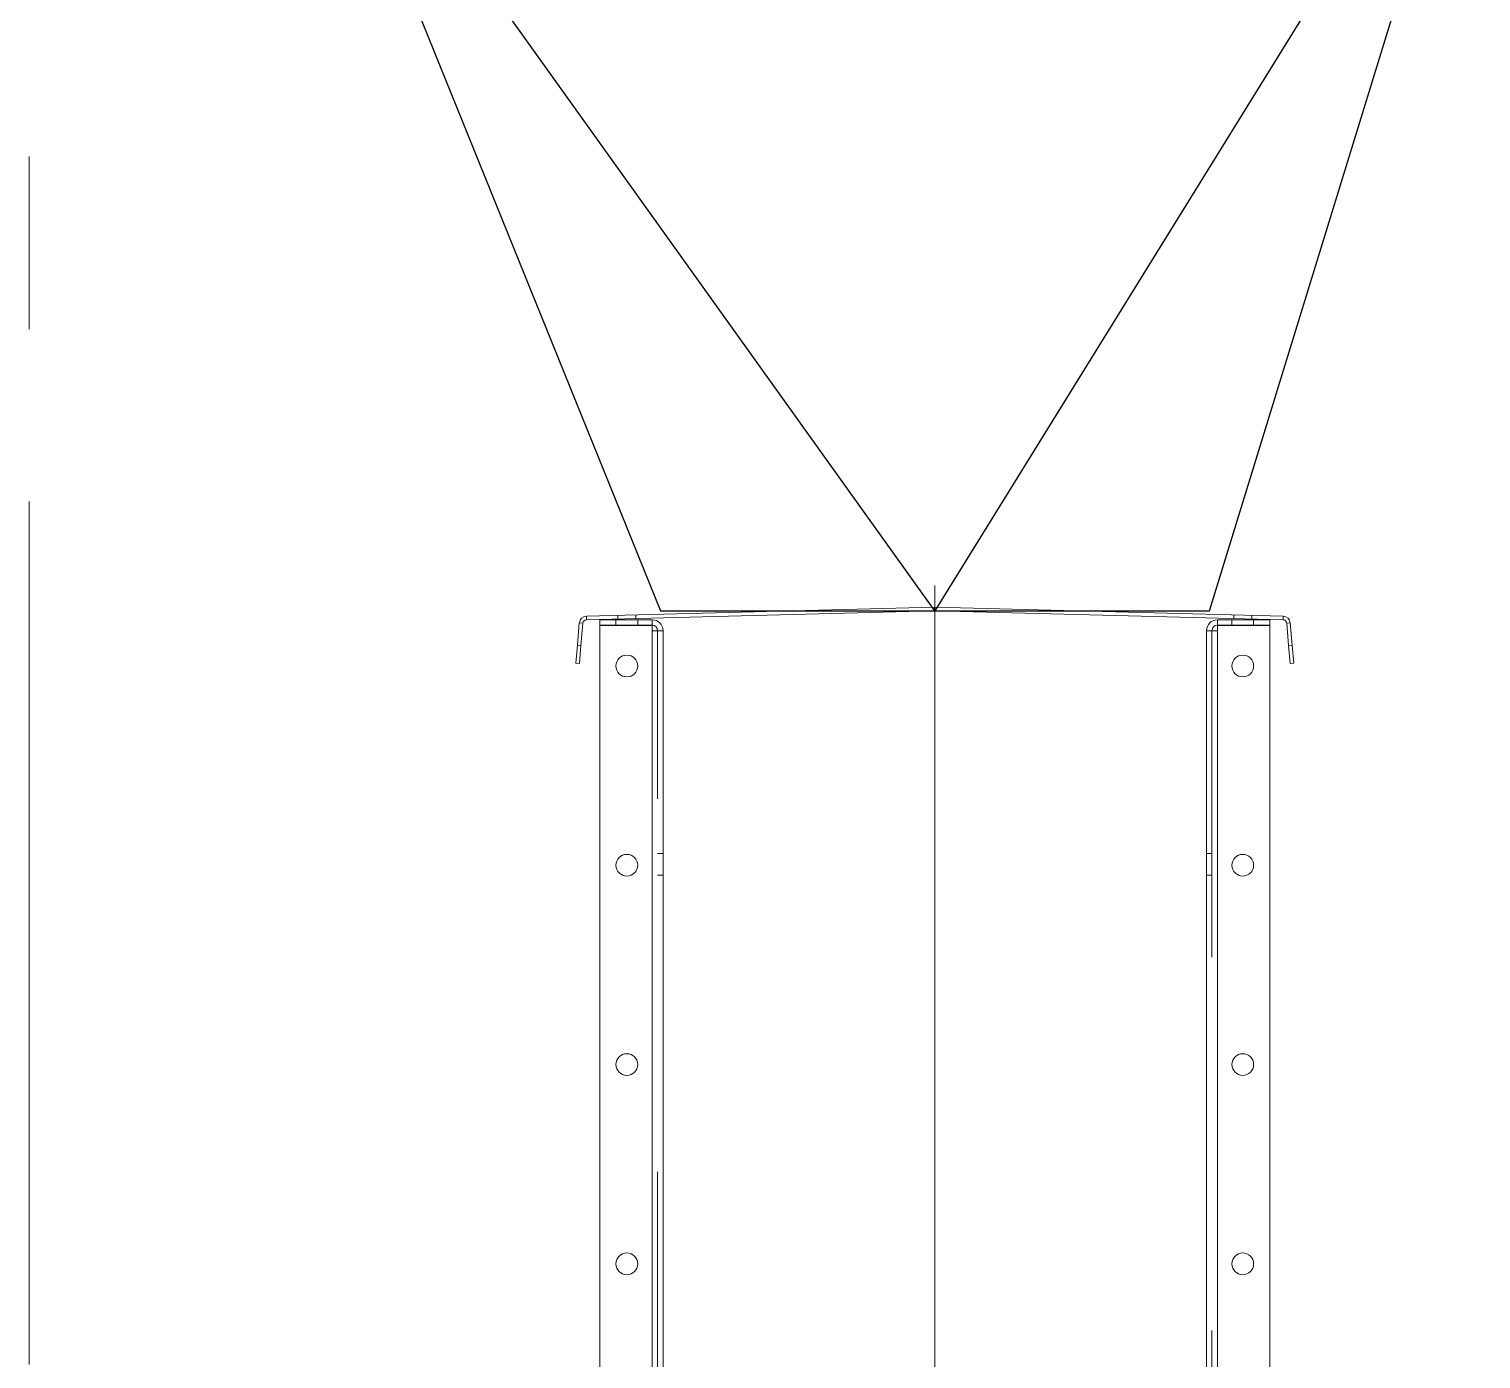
# Model space of a CAD drawing. Header units: millimetres. Extents: x 3220 to 226993, y 817 to 176024.
# Drawn here: x 170308 to 171110, y 159831 to 160565 of the extents above; entities that cross this region are included whole.
import ezdxf

# ---------------------------------------------------------------- set-up
doc = ezdxf.new("R2010")
doc.units = ezdxf.units.MM
doc.linetypes.add('AXES', pattern=[50.8, 31.75, -6.35, 6.35, -6.35])
doc.linetypes.add('DASHED', pattern=[15, 7, -8])
doc.layers.add('Axe', color=1, linetype='AXES', lineweight=9)
for name, color, linetype, lineweight, true_color in [('Mittellinie(DIN)', 7, 'Continuous', 25, 0x3f3f3f), ('Sichtbare Kanten(DIN)', 7, 'Continuous', 50, 0x3f3f3f), ('Sichtbare tangentiale Kanten(DIN)', 7, 'Continuous', 50, 0x3f3f3f), ('Verdeckte Kanten(DIN)', 7, 'DASHED', 35, 0x3f3f3f)]:
    doc.layers.add(name, color=color, linetype=linetype, lineweight=lineweight, true_color=true_color)

# ---------------------------------------------------------------- blocks, each defined once
blk = doc.blocks.new('section 1-2')
at = {"layer": 'Axe', "ltscale": 15}
blk.add_line((21000, -500), (21000, 33323.92), dxfattribs=at)
blk = doc.blocks.new('174 GAINE')
at = {"layer": 'Mittellinie(DIN)', "color": 1, "lineweight": 0, "ltscale": 23.990969}
blk.add_line((0, 514), (0, -15), dxfattribs=at)
at = {"layer": 'Sichtbare Kanten(DIN)', "color": 30, "lineweight": 0}
for p, q in [((-0.1, 502.03), (-192.35, 497)), ((-0.05, 500.03), (-192.3, 495)), ((192.3, 495), (0.05, 500.03)), ((192.35, 497), (0.1, 502.03)), ((-196.23, 493.35), (-197.3, 481.07)), ((-194.24, 493.17), (-195.31, 480.9)), ((-185, 495), (-156, 495)), ((-185, 495), (-185, 492)), ((-185, 492), (-156, 492)), ((-185, 491.9), (-156, 491.9)), ((-185, 491.9), (-185, 7.1)), ((-156, 495), (-156, 492)), ((-156, 491.9), (-156, 489)), ((-156, 489), (-150, 489)), ((-150, 489), (-150, 10)), ((156, 489), (150, 489)), ((150, 10), (150, 489)), ((156, 495), (185, 495)), ((156, 495), (156, 492)), ((156, 492), (185, 492)), ((156, 489), (156, 491.9)), ((156, 491.9), (185, 491.9)), ((185, 495), (185, 492)), ((185, 7.1), (185, 491.9)), ((195.31, 480.9), (194.24, 493.17)), ((197.3, 481.07), (196.23, 493.35)), ((-198.18, 471.11), (-197.3, 481.07)), ((197.3, 481.07), (198.18, 471.11)), ((-195.31, 480.9), (-196.18, 470.94)), ((196.18, 470.94), (195.31, 480.9)), ((-198.18, 471.11), (-196.18, 470.94)), ((196.18, 470.94), (198.18, 471.11)), ((-156, 10), (-156, 7.1)), ((-156, 10), (-150, 10)), ((20, 16), (-20, 16)), ((-20, 16), (-20, 13.32)), ((-20, 13.32), (20, 13.32)), ((-20, 4), (-20, 13.32)), ((20, 13.32), (20, 16)), ((20, 13.32), (20, 4)), ((156, 10), (150, 10)), ((156, 7.1), (156, 10)), ((-156, 7.1), (-185, 7.1)), ((-185, 7), (-156, 7)), ((-185, 4), (-185, 7)), ((-185, 4), (-156, 4)), ((185, 4), (-185, 4)), ((-185, 0), (-185, 4)), ((-185, 0), (185, 0)), ((-156, 4), (-156, 7)), ((20, 4), (-20, 4)), ((185, 7.1), (156, 7.1)), ((156, 7), (185, 7)), ((156, 4), (156, 7)), ((156, 4), (185, 4)), ((185, 4), (185, 7)), ((185, 0), (185, 4))]:
    blk.add_line(p, q, dxfattribs=at)
for centre in [(-170, 469.5), (170, 469.5), (-170, 359.5), (170, 359.5), (-170, 249.5), (170, 249.5), (-170, 139.5), (170, 139.5), (-170, 29.5), (170, 29.5)]:
    blk.add_circle(centre, 6, dxfattribs=at)
for centre, radius, start, end in [((-192.24, 493), 4, 91.5, 175), ((0, 498.03), 4, 88.5, 91.5), ((0, 498.03), 2, 88.5, 91.5), ((192.24, 493), 4, 5, 88.5), ((-192.24, 493), 2, 91.5, 175), ((-156, 489), 6, 0, 90), ((-156, 489), 3, 0, 90), ((156, 489), 6, 90, 180), ((156, 489), 3, 90, 180), ((192.24, 493), 2, 5, 88.5), ((-156, 10), 6, 270, 0), ((-156, 10), 3, 270, 0), ((156, 10), 6, 180, 270), ((156, 10), 3, 180, 270)]:
    blk.add_arc(centre, radius, start, end, dxfattribs=at)
at = {"layer": 'Sichtbare tangentiale Kanten(DIN)', "color": 30, "lineweight": 0}
for p, q in [((-192.3, 495), (-192.35, 497)), ((-0.05, 500.03), (-0.1, 502.03)), ((0.05, 500.03), (0.1, 502.03)), ((192.3, 495), (192.35, 497)), ((-194.24, 493.17), (-196.23, 493.35)), ((-156, 10), (-156, 489)), ((156, 489), (156, 10)), ((194.24, 493.17), (196.23, 493.35)), ((-195.31, 480.9), (-197.3, 481.07)), ((197.3, 481.07), (195.31, 480.9))]:
    blk.add_line(p, q, dxfattribs=at)
at = {"layer": 'Verdeckte Kanten(DIN)', "color": 30, "lineweight": 0, "ltscale": 0.38097}
for p, q in [((-175, 495.45), (-175, 497.45)), ((-165, 495.71), (-165, 497.72)), ((165, 495.71), (165, 497.72)), ((175, 495.45), (175, 497.45))]:
    blk.add_line(p, q, dxfattribs=at)
at = {"layer": 'Verdeckte Kanten(DIN)', "color": 30, "lineweight": 0, "ltscale": 0.571309}
for p, q in [((-176, 492), (-176, 495)), ((-164, 492), (-164, 495)), ((164, 492), (164, 495)), ((176, 492), (176, 495)), ((-150, 366), (-153, 366)), ((150, 366), (153, 366)), ((-150, 354), (-153, 354)), ((150, 354), (153, 354)), ((-176, 7), (-176, 4)), ((-164, 7), (-164, 4)), ((164, 7), (164, 4)), ((176, 7), (176, 4))]:
    blk.add_line(p, q, dxfattribs=at)
at = {"layer": 'Verdeckte Kanten(DIN)', "color": 30, "lineweight": 0, "ltscale": 25.748535}
for p, q in [((-153, 10), (-153, 489)), ((153, 489), (153, 10))]:
    blk.add_line(p, q, dxfattribs=at)
at = {"layer": 'Verdeckte Kanten(DIN)', "color": 30, "lineweight": 0, "ltscale": 1.104296}
for p, q in [((-4.5, 11.9), (-8.6, 16)), ((4.5, 11.9), (8.6, 16))]:
    blk.add_line(p, q, dxfattribs=at)
at = {"layer": 'Verdeckte Kanten(DIN)', "color": 30, "lineweight": 0, "ltscale": 2.692601}
blk.add_line((-4.5, 11.9), (4.5, 11.9), dxfattribs=at)
at = {"layer": 'Verdeckte Kanten(DIN)', "color": 30, "lineweight": 0, "ltscale": 1.50461}
for p, q in [((-4.5, 4), (-4.5, 11.9)), ((4.5, 4), (4.5, 11.9))]:
    blk.add_line(p, q, dxfattribs=at)
at = {"layer": 'Verdeckte Kanten(DIN)', "color": 30, "lineweight": 0, "ltscale": 0.761779}
for p, q in [((-175, 0), (-175, 4)), ((-165, 0), (-165, 4)), ((-5, 0), (-5, 4)), ((5, 0), (5, 4)), ((165, 0), (165, 4)), ((175, 0), (175, 4))]:
    blk.add_line(p, q, dxfattribs=at)

msp = doc.modelspace()

# ---------------------------------------------------------------- linework, layer by layer
at = {"color": 30}
msp.add_lwpolyline([(171109.73, 160730.71), (170459.73, 160730.71), (170656.78, 160243.72), (170959.78, 160243.72), (171109.73, 160730.71), (170808.28, 160243.72), (170459.73, 160730.71)], dxfattribs=at)

# ---------------------------------------------------------------- block references
for name, p in [('section 1-2', (149308.23, 135943.7)), ('174 GAINE', (170808.23, 159743.69))]:
    msp.add_blockref(name, p)

doc.saveas('drawing.dxf')
